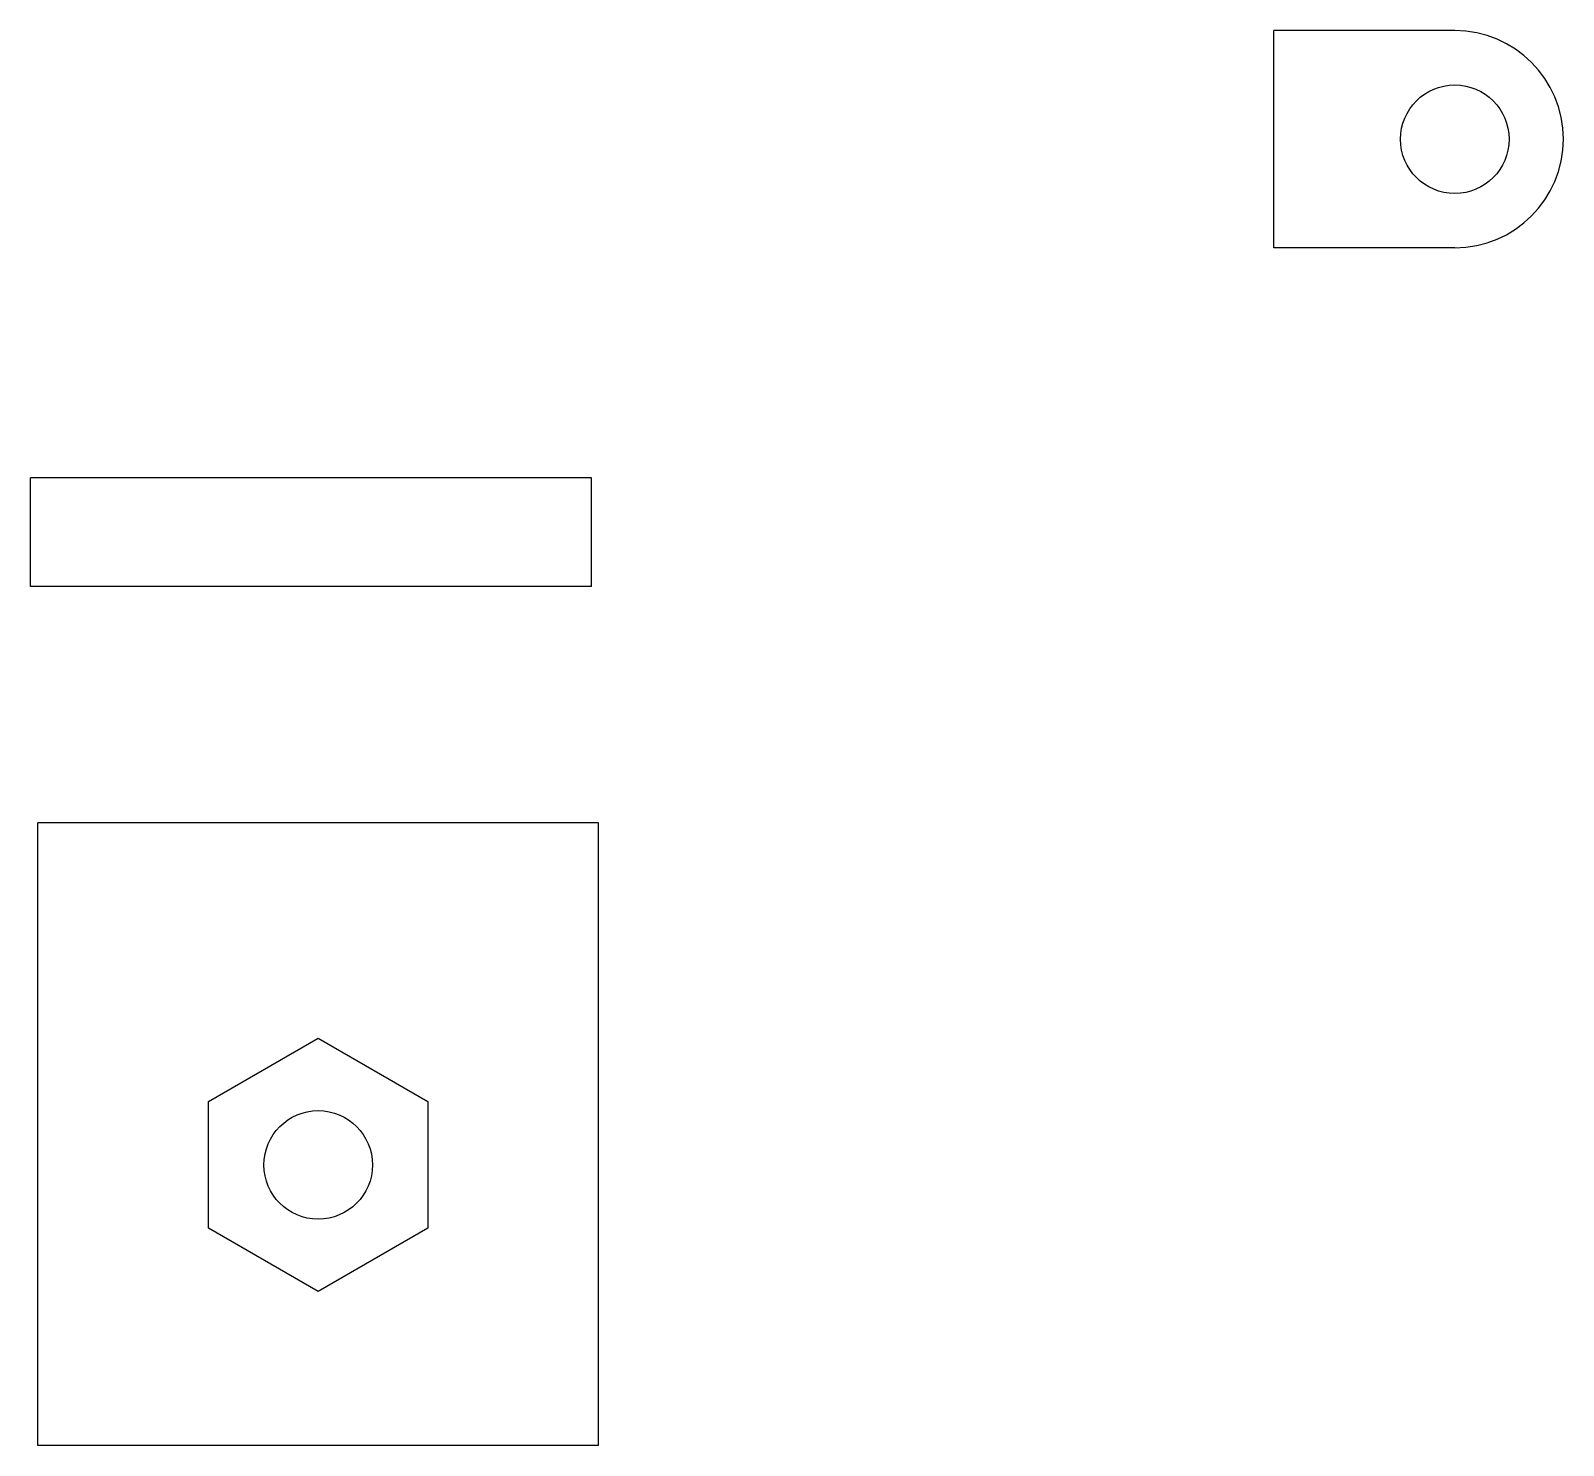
# Model space of a CAD drawing. Header units: inches. Extents: x 4.5 to 46.9, y 7.7 to 46.8.
import ezdxf

# ---------------------------------------------------------------- set-up
doc = ezdxf.new("R2010")
doc.units = ezdxf.units.IN
doc.header["$MEASUREMENT"] = 0
doc.layers.get('0').update_dxf_attribs({"true_color": 0xc2ced6})

msp = doc.modelspace()

# ---------------------------------------------------------------- linework, layer by layer
for p, q in [((43.852, 46.777), (38.852, 46.777)), ((38.852, 40.777), (38.852, 46.777)), ((43.852, 40.777), (38.852, 40.777)), ((4.498, 31.421), (4.498, 34.421)), ((19.998, 34.421), (4.498, 34.421)), ((19.998, 31.421), (19.998, 34.421)), ((19.998, 31.421), (4.498, 31.421)), ((4.694, 15.433), (4.694, 24.883)), ((20.194, 24.883), (4.694, 24.883)), ((20.194, 15.433), (20.194, 24.883)), ((4.694, 7.683), (4.694, 15.433)), ((20.194, 7.683), (20.194, 15.433)), ((20.194, 7.683), (4.694, 7.683))]:
    msp.add_line(p, q)
msp.add_lwpolyline([(12.444, 11.933), (9.413, 13.683), (9.413, 17.183), (12.444, 18.933), (15.475, 17.183), (15.475, 13.683)], close=True)
for centre in [(43.852, 43.777), (12.444, 15.433)]:
    msp.add_circle(centre, 1.5)
msp.add_arc((43.852, 43.777), 3, 270, 90)

doc.saveas('drawing.dxf')
